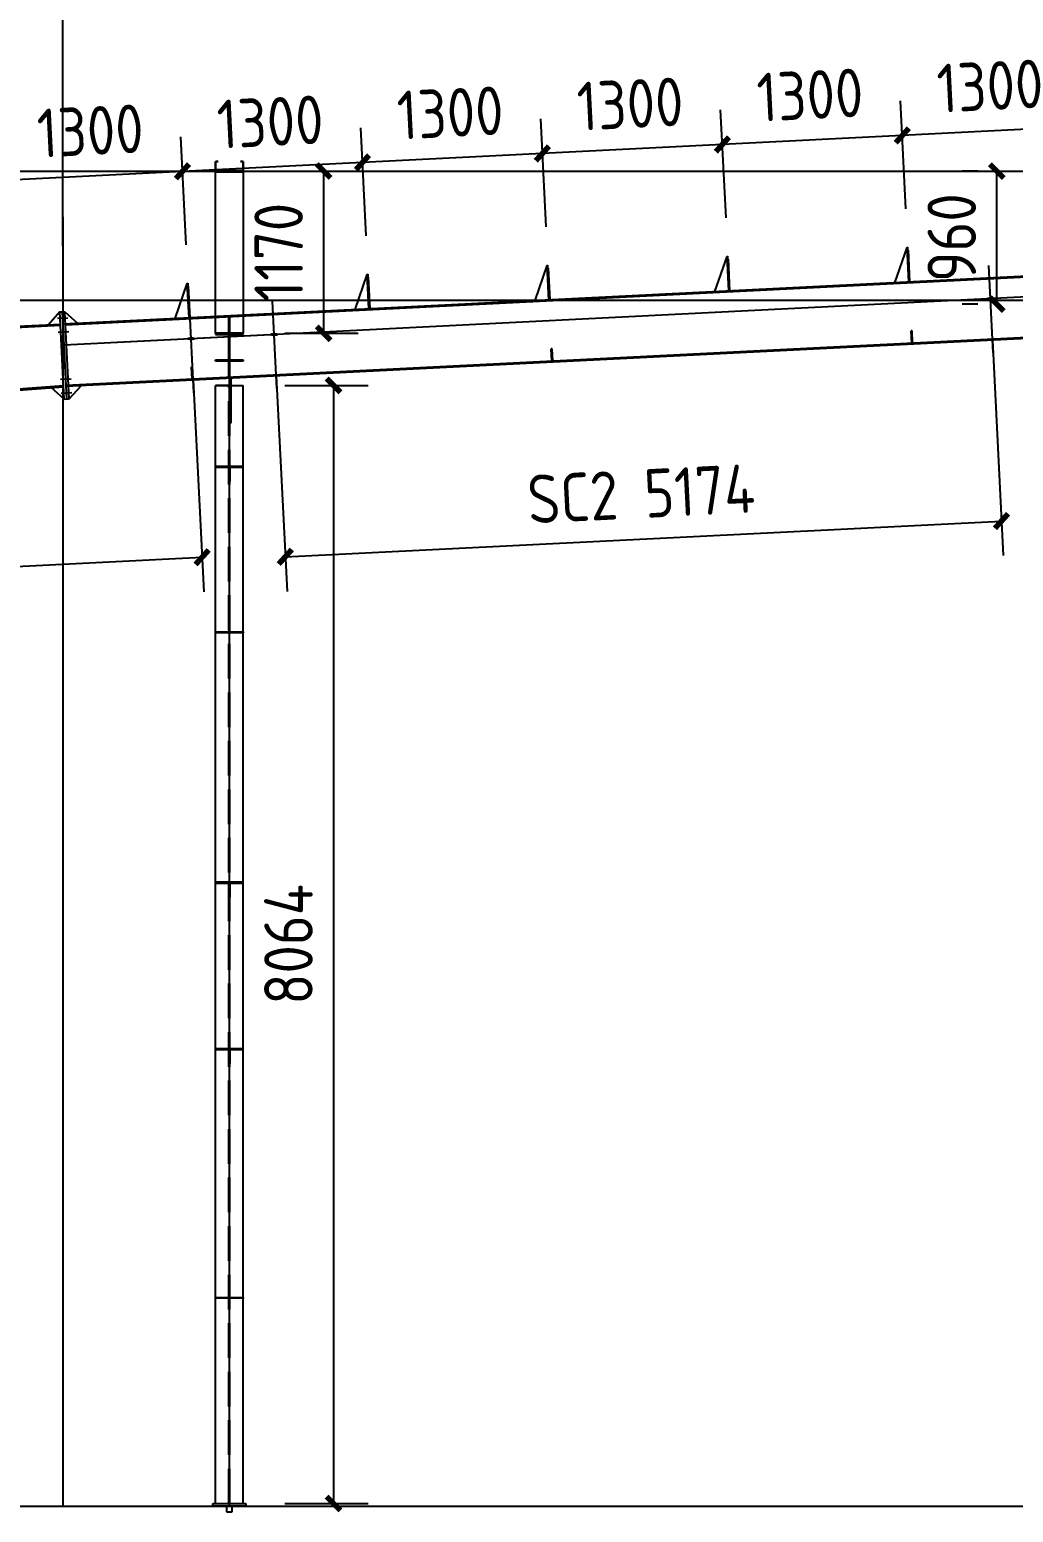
# Model space of a CAD drawing. Extents: x 102162 to 621267, y -39398 to 328893.
# Drawn here: x 185824 to 192922, y 34535 to 45229 of the extents above; entities that cross this region are included whole.
import ezdxf

# ---------------------------------------------------------------- set-up
doc = ezdxf.new("R2010")
doc.units = 0
doc.header["$LTSCALE"] = 1000
doc.header["$MEASUREMENT"] = 0
doc.linetypes.add('DASH', pattern=[0.35, 0.25, -0.1])
doc.layers.add('AXIS', color=3, linetype='Continuous')
doc.layers.add('DOTE', color=1, linetype='Continuous')
doc.styles.get("Standard").update_dxf_attribs({"font": 'gbenor.shx', "bigfont": 'gbcbig.shx'})
doc.dimstyles.get("Standard").update_dxf_attribs({"dimscale": 100, "dimtxt": 3.5, "dimasz": 1, "dimexe": 2.5, "dimexo": 3, "dimgap": 1.5, "dimtad": 1, "dimdec": 0, "dimzin": 0, "dimdsep": 46, "dimtxsty": 'Standard', "dimblk": 'ARCHTICK', "dimcen": 0.09, "dimadec": 0, "dimazin": 0, "dimtfac": 1, "dimtdec": 0, "dimtix": 1, "dimtmove": 2, "dimatfit": 3, "dimfxl": 1, "dimtolj": 1, "dimtzin": 0, "dimarcsym": 0})

# ---------------------------------------------------------------- blocks, each defined once
blk = doc.blocks.new('_ArchTick')
at = {"color": 0, "linetype": 'ByBlock', "const_width": 0.4}
blk.add_lwpolyline([(-0.5, -0.5), (0.5, 0.5)], dxfattribs=at)
blk = doc.blocks.new('*D2921')
at = {"layer": 'AXIS', "color": 0, "lineweight": -2}
for p, q in [((181565, 43176), (181565, 46007)), ((186065, 43669), (186065, 46007)), ((181565, 45757), (186065, 45757))]:
    blk.add_line(p, q, dxfattribs=at)
at = {"layer": 'Defpoints', "color": 0}
for p in [(186065, 45757), (186065, 43369), (181565, 42876)]:
    blk.add_point(p, dxfattribs=at)
at = {"layer": 'AXIS', "color": 0, "lineweight": -2, "xscale": 100, "yscale": 100, "zscale": 100, "rotation": 180}
blk.add_blockref('_ArchTick', (181565, 45757), dxfattribs=at)
at = {"layer": 'AXIS', "color": 0, "lineweight": -2, "xscale": 100, "yscale": 100, "zscale": 100}
blk.add_blockref('_ArchTick', (186065, 45757), dxfattribs=at)
at = {"layer": 'AXIS', "color": 0, "insert": (183815, 46082), "char_height": 350, "attachment_point": 5}
blk.add_mtext('\\A1;4500', dxfattribs=at)
blk = doc.blocks.new('*D2922')
at = {"layer": 'AXIS', "color": 0, "lineweight": -2}
for p, q in [((186065, 43669), (186065, 46007)), ((194365, 42597), (194365, 46007)), ((186065, 45757), (194365, 45757))]:
    blk.add_line(p, q, dxfattribs=at)
at = {"layer": 'Defpoints', "color": 0}
for p in [(194365, 45757), (186065, 43369), (194365, 42297)]:
    blk.add_point(p, dxfattribs=at)
at = {"layer": 'AXIS', "color": 0, "lineweight": -2, "xscale": 100, "yscale": 100, "zscale": 100, "rotation": 180}
blk.add_blockref('_ArchTick', (186065, 45757), dxfattribs=at)
at = {"layer": 'AXIS', "color": 0, "lineweight": -2, "xscale": 100, "yscale": 100, "zscale": 100}
blk.add_blockref('_ArchTick', (194365, 45757), dxfattribs=at)
at = {"layer": 'AXIS', "color": 0, "insert": (190215, 46082), "char_height": 350, "attachment_point": 5}
blk.add_mtext('\\A1;8300', dxfattribs=at)
blk = doc.blocks.new('*D2929')
at = {"layer": 'AXIS', "color": 0, "lineweight": -2}
for p, q in [((192147, 43937), (192108, 44716)), ((193446, 44002), (193407, 44781)), ((193419, 44531), (192121, 44466))]:
    blk.add_line(p, q, dxfattribs=at)
at = {"layer": 'Defpoints', "color": 0}
for p in [(192121, 44466), (192162, 43638), (193461, 43703)]:
    blk.add_point(p, dxfattribs=at)
at = {"layer": 'AXIS', "color": 0, "lineweight": -2, "xscale": 100, "yscale": 100, "zscale": 100}
for p, rotation in [((193419, 44531), 2.862405226257474), ((192121, 44466), 182.8624052262575)]:
    blk.add_blockref('_ArchTick', p, dxfattribs=dict(at, rotation=rotation))
at = {"layer": 'AXIS', "color": 0, "insert": (192754, 44823), "char_height": 350, "attachment_point": 5, "rotation": 2.8624}
blk.add_mtext('\\A1;1300', dxfattribs=at)
blk = doc.blocks.new('*D2930')
at = {"layer": 'AXIS', "color": 0, "lineweight": -2}
for p, q in [((192147, 43937), (192108, 44716)), ((190849, 43872), (190810, 44651)), ((192121, 44466), (190823, 44401))]:
    blk.add_line(p, q, dxfattribs=at)
at = {"layer": 'Defpoints', "color": 0}
for p in [(190823, 44401), (192162, 43638), (190864, 43573)]:
    blk.add_point(p, dxfattribs=at)
at = {"layer": 'AXIS', "color": 0, "lineweight": -2, "xscale": 100, "yscale": 100, "zscale": 100}
for p, rotation in [((192121, 44466), 2.862405226257474), ((190823, 44401), 182.8624052262575)]:
    blk.add_blockref('_ArchTick', p, dxfattribs=dict(at, rotation=rotation))
at = {"layer": 'AXIS', "color": 0, "insert": (191455, 44758), "char_height": 350, "attachment_point": 5, "rotation": 2.8624}
blk.add_mtext('\\A1;1300', dxfattribs=at)
blk = doc.blocks.new('*D2931')
at = {"layer": 'AXIS', "color": 0, "lineweight": -2}
for p, q in [((190849, 43872), (190810, 44651)), ((189551, 43807), (189512, 44586)), ((190823, 44401), (189524, 44336))]:
    blk.add_line(p, q, dxfattribs=at)
at = {"layer": 'Defpoints', "color": 0}
for p in [(189524, 44336), (190864, 43573), (189566, 43508)]:
    blk.add_point(p, dxfattribs=at)
at = {"layer": 'AXIS', "color": 0, "lineweight": -2, "xscale": 100, "yscale": 100, "zscale": 100}
for p, rotation in [((189524, 44336), 182.8624052262575), ((190823, 44401), 2.862405226257474)]:
    blk.add_blockref('_ArchTick', p, dxfattribs=dict(at, rotation=rotation))
at = {"layer": 'AXIS', "color": 0, "insert": (190157, 44693), "char_height": 350, "attachment_point": 5, "rotation": 2.8624}
blk.add_mtext('\\A1;1300', dxfattribs=at)
blk = doc.blocks.new('*D2932')
at = {"layer": 'AXIS', "color": 0, "lineweight": -2}
for p, q in [((188252, 43742), (188213, 44521)), ((189551, 43807), (189512, 44586)), ((189524, 44336), (188226, 44271))]:
    blk.add_line(p, q, dxfattribs=at)
at = {"layer": 'Defpoints', "color": 0}
for p in [(188226, 44271), (188267, 43443), (189566, 43508)]:
    blk.add_point(p, dxfattribs=at)
at = {"layer": 'AXIS', "color": 0, "lineweight": -2, "xscale": 100, "yscale": 100, "zscale": 100}
for p, rotation in [((189524, 44336), 2.862405226257474), ((188226, 44271), 182.8624052262575)]:
    blk.add_blockref('_ArchTick', p, dxfattribs=dict(at, rotation=rotation))
at = {"layer": 'AXIS', "color": 0, "insert": (188859, 44629), "char_height": 350, "attachment_point": 5, "rotation": 2.8624}
blk.add_mtext('\\A1;1300', dxfattribs=at)
blk = doc.blocks.new('*D2933')
at = {"layer": 'AXIS', "color": 0, "lineweight": -2}
for p, q in [((188252, 43742), (188213, 44521)), ((186954, 43678), (186915, 44456)), ((188226, 44271), (186927, 44207))]:
    blk.add_line(p, q, dxfattribs=at)
at = {"layer": 'Defpoints', "color": 0}
for p in [(186927, 44207), (188267, 43443), (186969, 43378)]:
    blk.add_point(p, dxfattribs=at)
at = {"layer": 'AXIS', "color": 0, "lineweight": -2, "xscale": 100, "yscale": 100, "zscale": 100}
for p, rotation in [((186927, 44207), 182.8624052262575), ((188226, 44271), 2.862405226257474)]:
    blk.add_blockref('_ArchTick', p, dxfattribs=dict(at, rotation=rotation))
at = {"layer": 'AXIS', "color": 0, "insert": (187560, 44564), "char_height": 350, "attachment_point": 5, "rotation": 2.8624}
blk.add_mtext('\\A1;1300', dxfattribs=at)
blk = doc.blocks.new('*D2934')
at = {"layer": 'AXIS', "color": 0, "lineweight": -2}
for p, q in [((185655, 43613), (185617, 44391)), ((186954, 43678), (186915, 44456)), ((186927, 44207), (185629, 44142))]:
    blk.add_line(p, q, dxfattribs=at)
at = {"layer": 'Defpoints', "color": 0}
for p in [(185629, 44142), (185670, 43313), (186969, 43378)]:
    blk.add_point(p, dxfattribs=at)
at = {"layer": 'AXIS', "color": 0, "lineweight": -2, "xscale": 100, "yscale": 100, "zscale": 100}
for p, rotation in [((186927, 44207), 2.862405226257474), ((185629, 44142), 182.8624052262575)]:
    blk.add_blockref('_ArchTick', p, dxfattribs=dict(at, rotation=rotation))
at = {"layer": 'AXIS', "color": 0, "insert": (186262, 44499), "char_height": 350, "attachment_point": 5, "rotation": 2.8624}
blk.add_mtext('\\A1;1300', dxfattribs=at)
blk = doc.blocks.new('*D2976')
at = {"color": 0, "lineweight": -2}
for p, q in [((187665, 44209), (188196, 44209)), ((187946, 43039), (187946, 44209)), ((187665, 43039), (188196, 43039))]:
    blk.add_line(p, q, dxfattribs=at)
at = {"layer": 'Defpoints', "color": 0}
for p in [(187365, 44209), (187946, 44209), (187365, 43039)]:
    blk.add_point(p, dxfattribs=at)
at = {"color": 0, "lineweight": -2, "xscale": 100, "yscale": 100, "zscale": 100}
for p, rotation in [((187946, 44209), 90), ((187946, 43039), 270)]:
    blk.add_blockref('_ArchTick', p, dxfattribs=dict(at, rotation=rotation))
at = {"color": 0, "insert": (187621, 43624), "char_height": 350, "attachment_point": 5, "rotation": 90}
blk.add_mtext('\\A1;1170', dxfattribs=at)
blk = doc.blocks.new('*D2977')
at = {"color": 0, "lineweight": -2}
for p, q in [((192665, 44209), (192553, 44209)), ((192803, 43249), (192803, 44209)), ((192665, 43249), (192553, 43249))]:
    blk.add_line(p, q, dxfattribs=at)
at = {"layer": 'Defpoints', "color": 0}
for p in [(192803, 44209), (192965, 44209), (192965, 43249)]:
    blk.add_point(p, dxfattribs=at)
at = {"color": 0, "lineweight": -2, "xscale": 100, "yscale": 100, "zscale": 100}
for p, rotation in [((192803, 44209), 90), ((192803, 43249), 270)]:
    blk.add_blockref('_ArchTick', p, dxfattribs=dict(at, rotation=rotation))
at = {"color": 0, "insert": (192478, 43729), "char_height": 350, "attachment_point": 5, "rotation": 90}
blk.add_mtext('\\A1;960', dxfattribs=at)
blk = doc.blocks.new('*D2978')
at = {"color": 0, "lineweight": -2}
for p, q in [((187665, 42663), (188267, 42663)), ((188017, 42663), (188017, 34599)), ((187665, 34599), (188267, 34599))]:
    blk.add_line(p, q, dxfattribs=at)
at = {"layer": 'Defpoints', "color": 0}
for p in [(187365, 42663), (187365, 34599), (188017, 34599)]:
    blk.add_point(p, dxfattribs=at)
at = {"color": 0, "lineweight": -2, "xscale": 100, "yscale": 100, "zscale": 100}
for p, rotation in [((188017, 42663), 90), ((188017, 34599), 270)]:
    blk.add_blockref('_ArchTick', p, dxfattribs=dict(at, rotation=rotation))
at = {"color": 0, "insert": (187692, 38631), "char_height": 350, "attachment_point": 5, "rotation": 90}
blk.add_mtext('\\A1;8064', dxfattribs=at)
blk = doc.blocks.new('*D2980')
at = {"color": 0, "lineweight": -2}
for p, q in [((187005, 42700), (187081, 41175)), ((182306, 42466), (182383, 40940)), ((182370, 41190), (187069, 41424))]:
    blk.add_line(p, q, dxfattribs=at)
at = {"layer": 'Defpoints', "color": 0}
for p in [(186990, 43000), (182291, 42765), (187069, 41424)]:
    blk.add_point(p, dxfattribs=at)
at = {"color": 0, "lineweight": -2, "xscale": 100, "yscale": 100, "zscale": 100}
for p, rotation in [((187069, 41424), 2.862405226111656), ((182370, 41190), 182.8624052261117)]:
    blk.add_blockref('_ArchTick', p, dxfattribs=dict(at, rotation=rotation))
at = {"color": 0, "insert": (184703, 41632), "char_height": 350, "attachment_point": 5, "rotation": 2.8624}
blk.add_mtext('\\A1;SC1 4704', dxfattribs=at)
blk = doc.blocks.new('*D2981')
at = {"color": 0, "lineweight": -2}
for p, q in [((192772, 42989), (192850, 41436)), ((187604, 42730), (187682, 41177)), ((187669, 41427), (192837, 41685))]:
    blk.add_line(p, q, dxfattribs=at)
at = {"layer": 'Defpoints', "color": 0}
for p in [(192757, 43288), (187589, 43030), (192837, 41685)]:
    blk.add_point(p, dxfattribs=at)
at = {"color": 0, "lineweight": -2, "xscale": 100, "yscale": 100, "zscale": 100}
for p, rotation in [((192837, 41685), 2.862405226116185), ((187669, 41427), 182.8624052261162)]:
    blk.add_blockref('_ArchTick', p, dxfattribs=dict(at, rotation=rotation))
at = {"color": 0, "insert": (190237, 41881), "char_height": 350, "attachment_point": 5, "rotation": 2.8624}
blk.add_mtext('\\A1;SC2 5174', dxfattribs=at)

msp = doc.modelspace()

# ---------------------------------------------------------------- linework, layer by layer
at = {"color": 4}
for p, q in [((187165.4, 43038.7), (187165.4, 44279)), ((187165.4, 44209), (187165.4, 44279)), ((187165.4, 44279), (187185.4, 44279)), ((187167.4, 44209), (187167.4, 44279)), ((187185.4, 44277), (187167.4, 44277)), ((187185.4, 44279), (187185.4, 44277)), ((187365.4, 44279), (187345.4, 44279)), ((187345.4, 44279), (187345.4, 44277)), ((187345.4, 44277), (187363.4, 44277)), ((187363.4, 44277), (187363.4, 44209)), ((187365.4, 44279), (187365.4, 43038.7)), ((187365.4, 44279), (187365.4, 44209)), ((181549.4, 44209), (216175.4, 44209)), ((187365.4, 44211), (187165.4, 44211)), ((187365.4, 44209), (187165.4, 44209)), ((181549.4, 43279), (216175.4, 43279)), ((187265.4, 43038.7), (187165.4, 43038.7)), ((187165.4, 43038.7), (187165.4, 43030.7)), ((187165.4, 43030.7), (187365.4, 43030.7)), ((187262.4, 42846.7), (187262.4, 43030.7)), ((187365.4, 43038.7), (187265.4, 43038.7)), ((187268.4, 42846.7), (187268.4, 43030.7)), ((187365.4, 43030.7), (187365.4, 43038.7)), ((187165.4, 42838.7), (187165.4, 42846.7)), ((187165.4, 42846.7), (187365.4, 42846.7)), ((187265.4, 42838.7), (187165.4, 42838.7)), ((187365.4, 42838.7), (187265.4, 42838.7)), ((187365.4, 42846.7), (187365.4, 42838.7))]:
    msp.add_line(p, q, dxfattribs=at)
at = {"color": 2}
for p, q in [((187165.4, 44209), (187365.4, 44209)), ((187165.4, 44209), (187165.4, 44203)), ((187165.4, 44209), (187365.4, 44209)), ((187165.4, 44203), (187365.4, 44203)), ((187365.4, 44209), (187365.4, 44203)), ((192067.9, 43404.1), (192155.3, 43658.8)), ((192155.3, 43658.8), (192161.3, 43659.1)), ((192167.8, 43409.1), (192155.3, 43658.8)), ((192173.8, 43409.4), (192161.3, 43659.1)), ((192162.3, 43637.6), (192173.8, 43409.4)), ((189471.1, 43274.3), (189558.5, 43529)), ((189558.5, 43529), (189564.5, 43529.3)), ((189571, 43279), (189558.5, 43529)), ((189577, 43279), (189564.5, 43529.3)), ((190769.5, 43339.2), (190856.9, 43593.9)), ((190856.9, 43593.9), (190862.9, 43594.2)), ((190869.4, 43344.2), (190856.9, 43593.9)), ((190875.4, 43344.5), (190862.9, 43594.2)), ((190864, 43572.7), (190875.4, 43344.5)), ((192776.4, 42898.9), (192744.9, 43528.1)), ((188172.8, 43209.4), (188260.1, 43464.1)), ((188260.1, 43464.1), (188266.1, 43464.4)), ((188272.6, 43214.4), (188260.1, 43464.1)), ((188278.6, 43214.7), (188266.1, 43464.4)), ((188267.2, 43442.8), (188278.6, 43214.7)), ((189565.6, 43507.8), (189577, 43279.6)), ((186874.4, 43144.5), (186961.8, 43399.1)), ((186961.8, 43399.1), (186967.8, 43399.4)), ((186974.3, 43149.5), (186961.8, 43399.1)), ((186980.2, 43149.8), (186967.8, 43399.4)), ((186968.8, 43377.9), (186980.2, 43149.8)), ((187009.2, 42610.5), (186977.8, 43239.7)), ((187165.4, 43279), (187365.4, 43279)), ((187608.5, 42640.5), (187577, 43269.7)), ((192756.9, 43293.9), (192756.9, 43282.9)), ((186042.9, 43193), (185957.5, 43098.6)), ((186025.2, 43147.1), (186101.1, 43150.9)), ((186042.9, 43193), (186078.9, 43194.8)), ((186074.4, 42563.8), (186042.9, 43193)), ((186092.4, 42564.7), (186060.9, 43193.9)), ((186110.3, 42565.6), (186078.9, 43194.8)), ((186078.9, 43194.8), (186173.3, 43109.4)), ((186030.2, 43047.2), (186106.1, 43051)), ((186989.7, 43005.5), (186989.7, 42994.5)), ((187589, 43035.5), (187589, 43024.5)), ((192191.3, 43057.9), (192185.3, 43057.6)), ((192189.8, 42967.7), (192185.3, 43057.6)), ((192195.8, 42968), (192191.3, 43057.9)), ((189594.6, 42928), (189588.6, 42927.7)), ((189593.1, 42837.8), (189588.6, 42927.7)), ((189599.1, 42838.1), (189594.6, 42928)), ((192195.8, 42968), (192189.8, 42967.7)), ((186997.8, 42798.2), (186991.8, 42797.9)), ((186996.3, 42708), (186991.8, 42797.9)), ((187002.3, 42708.3), (186997.8, 42798.2)), ((189599.1, 42838.1), (189593.1, 42837.8)), ((186047.2, 42707.6), (186123.1, 42711.4)), ((187002.3, 42708.3), (186996.3, 42708)), ((187268.4, 42663.5), (187268.4, 42713.6)), ((187278.4, 42393.5), (187278.5, 42714.1)), ((186074.4, 42563.8), (185980, 42647)), ((186052.2, 42607.7), (186128.1, 42611.5)), ((186074.4, 42563.8), (186110.3, 42565.6)), ((186110.3, 42565.6), (186195.7, 42660)), ((187265.4, 42663.5), (187165.4, 42663.5)), ((187268.4, 42663.5), (187268.4, 42393.5)), ((187268.4, 42393.5), (187278.4, 42393.5)), ((187265.4, 42079), (187165.4, 42079)), ((187165.4, 42079), (187165.4, 42073)), ((187165.4, 42073), (187365.4, 42073)), ((187262.4, 41973), (187262.4, 42073)), ((187262.4, 42073), (187268.4, 42073)), ((187365.4, 42079), (187265.4, 42079)), ((187265.4, 42079), (187265.4, 41973)), ((187268.4, 42073), (187268.4, 41973)), ((187365.4, 42073), (187365.4, 42079)), ((187265.4, 41973), (187262.4, 41973)), ((187268.4, 41973), (187265.4, 41973)), ((187265.4, 40985), (187262.4, 40985)), ((187262.4, 40985), (187262.4, 40885)), ((187265.4, 40879), (187265.4, 40985)), ((187268.4, 40985), (187265.4, 40985)), ((187268.4, 40885), (187268.4, 40985)), ((187165.4, 40879), (187165.4, 40885)), ((187165.4, 40885), (187365.4, 40885)), ((187265.4, 40879), (187165.4, 40879)), ((187262.4, 40885), (187268.4, 40885)), ((187365.4, 40879), (187265.4, 40879)), ((187365.4, 40885), (187365.4, 40879)), ((187265.4, 39079), (187165.4, 39079)), ((187165.4, 39079), (187165.4, 39073)), ((187165.4, 39073), (187365.4, 39073)), ((187262.4, 38973), (187262.4, 39073)), ((187262.4, 39073), (187268.4, 39073)), ((187365.4, 39079), (187265.4, 39079)), ((187265.4, 39079), (187265.4, 38973)), ((187268.4, 39073), (187268.4, 38973)), ((187365.4, 39073), (187365.4, 39079)), ((187265.4, 38973), (187262.4, 38973)), ((187268.4, 38973), (187265.4, 38973)), ((187265.4, 37879), (187165.4, 37879)), ((187165.4, 37879), (187165.4, 37873)), ((187165.4, 37873), (187365.4, 37873)), ((187262.4, 37773), (187262.4, 37873)), ((187262.4, 37873), (187268.4, 37873)), ((187365.4, 37879), (187265.4, 37879)), ((187265.4, 37879), (187265.4, 37773)), ((187268.4, 37873), (187268.4, 37773)), ((187365.4, 37873), (187365.4, 37879)), ((187265.4, 37773), (187262.4, 37773)), ((187268.4, 37773), (187265.4, 37773)), ((187265.4, 36185), (187262.4, 36185)), ((187262.4, 36185), (187262.4, 36085)), ((187265.4, 36079), (187265.4, 36185)), ((187268.4, 36185), (187265.4, 36185)), ((187268.4, 36085), (187268.4, 36185)), ((187165.4, 36079), (187165.4, 36085)), ((187165.4, 36085), (187365.4, 36085)), ((187265.4, 36079), (187165.4, 36079)), ((187262.4, 36085), (187268.4, 36085)), ((187365.4, 36079), (187265.4, 36079)), ((187365.4, 36085), (187365.4, 36079)), ((187145.4, 34579), (187145.4, 34599)), ((187145.4, 34599), (187385.4, 34599)), ((187265.4, 34579), (187145.4, 34579)), ((187265.4, 34579), (187225.4, 34579)), ((187385.4, 34579), (187265.4, 34579)), ((187385.4, 34599), (187385.4, 34579))]:
    msp.add_line(p, q, dxfattribs=at)
for p, q in [((186065.4, 34579), (186065.4, 43879)), ((198865.4, 43744), (186065.4, 43104)), ((198872.9, 43594.2), (186072.9, 42954.2)), ((194365.8, 43511), (186083.8, 43096.9)), ((192756.9, 43288.4), (192731.9, 43288.4)), ((192731.9, 43288.4), (192781.9, 43288.4)), ((186047.4, 43103.1), (182073.4, 42904.4)), ((186047.8, 43095.1), (181565.4, 42871)), ((187613.4, 43031.2), (186072.9, 42954.2)), ((194369.5, 43076.7), (186087.5, 42662.6)), ((194369.9, 43068.7), (186087.9, 42654.6)), ((186989.7, 43000), (186964.7, 43000)), ((186964.7, 43000), (187014.7, 43000)), ((187589, 43030), (187564, 43030)), ((187564, 43030), (187614, 43030)), ((182073.4, 42353.7), (186069.9, 42653.8)), ((182091.4, 42363.1), (186069.5, 42661.8)), ((187165.4, 42663.5), (187365.4, 42663.5)), ((177562.3, 34579), (220234.7, 34579))]:
    msp.add_line(p, q)
at = {"color": 6}
for p, q in [((187245.4, 34579), (187245.4, 34539)), ((187285.4, 34539), (187285.4, 34579)), ((187245.4, 34539), (187285.4, 34539))]:
    msp.add_line(p, q, dxfattribs=at)
for centre in [(192756.9, 43288.4), (186989.7, 43000), (187589, 43030)]:
    msp.add_ellipse(centre, major_axis=(25, 0), ratio=0.22)
at = {"layer": 'DOTE', "color": 0}
for p, q in [((187165.4, 43151), (187165.4, 43159)), ((187165.4, 34599), (187165.4, 42663.5)), ((187365.4, 34599), (187365.4, 42663.5))]:
    msp.add_line(p, q, dxfattribs=at)
at = {"layer": 'DOTE', "color": 2}
for p, q in [((187261.4, 42721.3), (187261.4, 43155.8)), ((187269.4, 42721.7), (187269.4, 43156.2))]:
    msp.add_line(p, q, dxfattribs=at)
at = {"layer": 'DOTE'}
msp.add_line((187265.4, 34579), (187265.4, 43164), dxfattribs=at)
at = {"layer": 'DOTE', "color": 0, "linetype": 'DASH'}
for p, q in [((187262.4, 34599), (187262.4, 42663.5)), ((187268.4, 34599), (187268.4, 42663.5))]:
    msp.add_line(p, q, dxfattribs=at)

# ---------------------------------------------------------------- dimensions: what is measured, and where the dimension line sits
at = {"color": 4}
for p1, p2, distance, picture, middle in [((187365.4, 43038.7), (187365.4, 44209), -580.6, '*D2976', (187621, 43623.9)), ((192965.4, 43248.7), (192965.4, 44209), 162.6, '*D2977', (192477.8, 43728.9))]:
    dim = msp.add_aligned_dim(p1=p1, p2=p2, distance=distance, dimstyle='Standard', dxfattribs=at)
    dim.commit()
    dim.dimension.update_dxf_attribs({"geometry": picture, "text_midpoint": middle})
for p1, p2, distance, text, picture, middle in [((187589, 43030), (192756.9, 43288.4), -1605, 'SC2 5174', '*D2981', (190236.9, 41880.8)), ((182291.4, 42765.1), (186989.7, 43000), -1577.5, 'SC1 4704', '*D2980', (184703.1, 41631.6))]:
    dim = msp.add_aligned_dim(p1=p1, p2=p2, distance=distance, text=text, dimstyle='Standard')
    dim.commit()
    dim.dimension.update_dxf_attribs({"geometry": picture, "text_midpoint": middle})
dim = msp.add_aligned_dim(p1=(187365.3959, 42663.4517), p2=(187365.3959, 34599.0139), distance=652.0884, dimstyle='Standard')
dim.commit()
dim.dimension.update_dxf_attribs({"geometry": '*D2978', "text_midpoint": (187692.4843, 38631.2328)})
at = {"layer": 'AXIS'}
for base, p1, p2, picture, middle in [((186065.4, 45757.2), (181565.4, 42876.4), (186065.4, 43369.2), '*D2921', (183815.4, 46082.2)), ((194365.4, 45757.2), (186065.4, 43369.2), (194365.4, 42297.2), '*D2922', (190215.4, 46082.2))]:
    dim = msp.add_linear_dim(base=base, p1=p1, p2=p2, dimstyle='Standard', dxfattribs=at)
    dim.commit()
    dim.dimension.update_dxf_attribs({"geometry": picture, "text_midpoint": middle})
for base, p1, p2, picture, middle in [((192120.9, 44466.2), (193460.7, 43702.5), (192162.3, 43637.6), '*D2929', (192753.9, 44823.3)), ((189524.2, 44336.4), (190864, 43572.7), (189565.6, 43507.8), '*D2931', (190157.1, 44693.4)), ((190822.5, 44401.3), (192162.3, 43637.6), (190864, 43572.7), '*D2930', (191455.5, 44758.3)), ((186927.4, 44206.5), (188267.2, 43442.8), (186968.8, 43377.9), '*D2933', (187560.4, 44563.6)), ((188225.8, 44271.5), (189565.6, 43507.8), (188267.2, 43442.8), '*D2932', (188858.7, 44628.5)), ((185629, 44141.6), (186968.8, 43377.9), (185670.5, 43313), '*D2934', (186262, 44498.7))]:
    dim = msp.add_linear_dim(base=base, p1=p1, p2=p2, angle=2.86241, dimstyle='Standard', dxfattribs=at)
    dim.commit()
    dim.dimension.update_dxf_attribs({"geometry": picture, "text_midpoint": middle})

doc.saveas('drawing.dxf')
